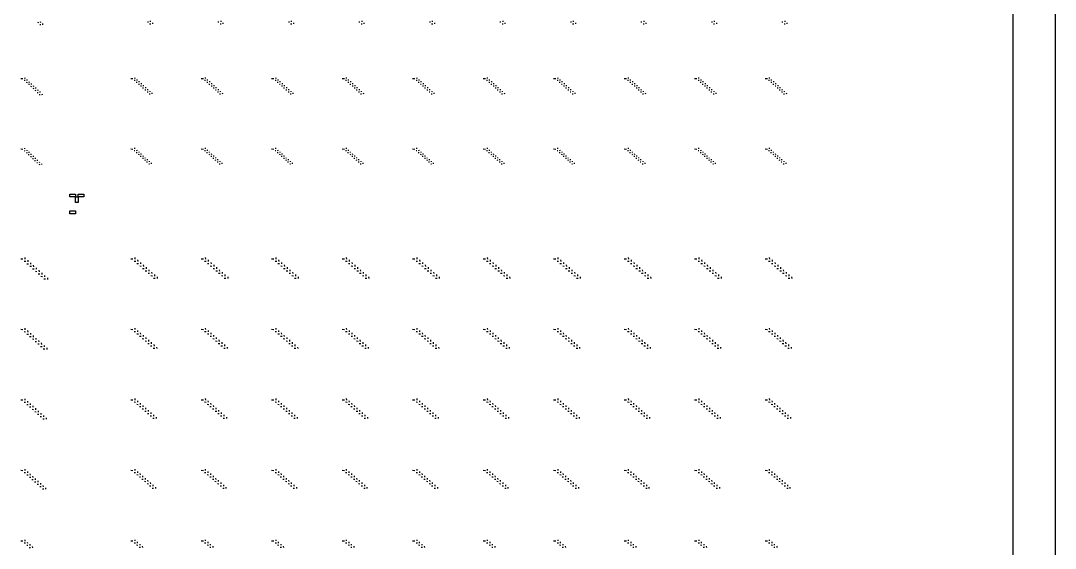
# Model space of a CAD drawing. Extents: x 0 to 300000, y 0 to 300000.
# Drawn here: x 226620 to 300000, y 150572 to 187998 of the extents above; entities that cross this region are included whole.
import ezdxf

# ---------------------------------------------------------------- set-up
doc = ezdxf.new("R2010")
doc.units = 0

msp = doc.modelspace()

# ---------------------------------------------------------------- linework, layer by layer
at = {"color": 7}
for p, q in [((227810, 187885), (227885, 187880)), ((228010, 187935), (228015, 187860)), ((235605, 187925), (235680, 187920)), ((235805, 187985), (235810, 187910)), ((240605, 187925), (240680, 187920)), ((240805, 187985), (240810, 187910)), ((245605, 187925), (245680, 187920)), ((245805, 187985), (245810, 187910)), ((250605, 187925), (250680, 187920)), ((250805, 187985), (250810, 187910)), ((255605, 187925), (255680, 187920)), ((255805, 187985), (255810, 187910)), ((260605, 187925), (260680, 187920)), ((260805, 187985), (260810, 187910)), ((265605, 187925), (265680, 187920)), ((265805, 187985), (265810, 187910)), ((270605, 187925), (270680, 187920)), ((270805, 187985), (270810, 187910)), ((275605, 187925), (275680, 187920)), ((275805, 187985), (275810, 187910)), ((280605, 187925), (280680, 187920)), ((280805, 187985), (280810, 187910)), ((227970, 187735), (228045, 187730)), ((228170, 187790), (228175, 187715)), ((235765, 187785), (235840, 187780)), ((235960, 187840), (235965, 187765)), ((240765, 187785), (240840, 187780)), ((240960, 187840), (240965, 187765)), ((245765, 187785), (245840, 187780)), ((245960, 187840), (245965, 187765)), ((250765, 187785), (250840, 187780)), ((250960, 187840), (250965, 187765)), ((255765, 187785), (255840, 187780)), ((255960, 187840), (255965, 187765)), ((260765, 187785), (260840, 187780)), ((260960, 187840), (260965, 187765)), ((265765, 187785), (265840, 187780)), ((265960, 187840), (265965, 187765)), ((270765, 187785), (270840, 187780)), ((270960, 187840), (270965, 187765)), ((275765, 187785), (275840, 187780)), ((275960, 187840), (275965, 187765)), ((280765, 187785), (280840, 187780)), ((280960, 187840), (280965, 187765)), ((226620, 183905), (226780, 183895)), ((226860, 183775), (226930, 183770)), ((226900, 183965), (226905, 183895)), ((227015, 183630), (227085, 183625)), ((227055, 183825), (227060, 183755)), ((227170, 183490), (227240, 183485)), ((227205, 183680), (227210, 183610)), ((227360, 183535), (227365, 183470)), ((234420, 183905), (234580, 183895)), ((234660, 183780), (234730, 183775)), ((234700, 183975), (234705, 183905)), ((234815, 183645), (234885, 183640)), ((234850, 183835), (234855, 183765)), ((234965, 183505), (235035, 183500)), ((235005, 183700), (235010, 183630)), ((235155, 183560), (235160, 183490)), ((239420, 183905), (239580, 183895)), ((239660, 183780), (239730, 183775)), ((239700, 183975), (239705, 183905)), ((239815, 183645), (239885, 183640)), ((239850, 183835), (239855, 183765)), ((239965, 183505), (240035, 183500)), ((240005, 183700), (240010, 183630)), ((240155, 183560), (240160, 183490)), ((244420, 183905), (244580, 183895)), ((244660, 183780), (244730, 183775)), ((244700, 183975), (244705, 183905)), ((244815, 183645), (244885, 183640)), ((244850, 183835), (244855, 183765)), ((244965, 183505), (245035, 183500)), ((245005, 183700), (245010, 183630)), ((245155, 183560), (245160, 183490)), ((249420, 183905), (249580, 183895)), ((249660, 183780), (249730, 183775)), ((249700, 183975), (249705, 183905)), ((249815, 183645), (249885, 183640)), ((249850, 183835), (249855, 183765)), ((249965, 183505), (250035, 183500)), ((250005, 183700), (250010, 183630)), ((250155, 183560), (250160, 183490)), ((254420, 183905), (254580, 183895)), ((254660, 183780), (254730, 183775)), ((254700, 183975), (254705, 183905)), ((254815, 183645), (254885, 183640)), ((254850, 183835), (254855, 183765)), ((254965, 183505), (255035, 183500)), ((255005, 183700), (255010, 183630)), ((255155, 183560), (255160, 183490)), ((259420, 183905), (259580, 183895)), ((259660, 183780), (259730, 183775)), ((259700, 183975), (259705, 183905)), ((259815, 183645), (259885, 183640)), ((259850, 183835), (259855, 183765)), ((259965, 183505), (260035, 183500)), ((260005, 183700), (260010, 183630)), ((260155, 183560), (260160, 183490)), ((264420, 183905), (264580, 183895)), ((264660, 183780), (264730, 183775)), ((264700, 183975), (264705, 183905)), ((264815, 183645), (264885, 183640)), ((264850, 183835), (264855, 183765)), ((264965, 183505), (265035, 183500)), ((265005, 183700), (265010, 183630)), ((265155, 183560), (265160, 183490)), ((269420, 183905), (269580, 183895)), ((269660, 183780), (269730, 183775)), ((269700, 183975), (269705, 183905)), ((269815, 183645), (269885, 183640)), ((269850, 183835), (269855, 183765)), ((269965, 183505), (270035, 183500)), ((270005, 183700), (270010, 183630)), ((270155, 183560), (270160, 183490)), ((274420, 183905), (274580, 183895)), ((274660, 183780), (274730, 183775)), ((274700, 183975), (274705, 183905)), ((274815, 183645), (274885, 183640)), ((274850, 183835), (274855, 183765)), ((274965, 183505), (275035, 183500)), ((275005, 183700), (275010, 183630)), ((275155, 183560), (275160, 183490)), ((279420, 183905), (279580, 183895)), ((279660, 183780), (279730, 183775)), ((279700, 183975), (279705, 183905)), ((279815, 183645), (279885, 183640)), ((279850, 183835), (279855, 183765)), ((279965, 183505), (280035, 183500)), ((280005, 183700), (280010, 183630)), ((280155, 183560), (280160, 183490)), ((227325, 183345), (227390, 183340)), ((227475, 183200), (227545, 183195)), ((227515, 183395), (227520, 183325)), ((227630, 183060), (227700, 183055)), ((227670, 183250), (227675, 183180)), ((227785, 182915), (227855, 182910)), ((227820, 183110), (227825, 183040)), ((227935, 182770), (228005, 182765)), ((227975, 182965), (227980, 182895)), ((228130, 182820), (228135, 182750)), ((235120, 183370), (235190, 183365)), ((235270, 183230), (235340, 183225)), ((235310, 183425), (235315, 183355)), ((235425, 183095), (235495, 183090)), ((235465, 183285), (235470, 183215)), ((235580, 182955), (235650, 182950)), ((235615, 183150), (235620, 183080)), ((235730, 182820), (235800, 182815)), ((235770, 183010), (235775, 182940)), ((235920, 182875), (235925, 182805)), ((240120, 183370), (240190, 183365)), ((240270, 183230), (240340, 183225)), ((240310, 183425), (240315, 183355)), ((240425, 183095), (240495, 183090)), ((240465, 183285), (240470, 183215)), ((240580, 182955), (240650, 182950)), ((240615, 183150), (240620, 183080)), ((240730, 182820), (240800, 182815)), ((240770, 183010), (240775, 182940)), ((240920, 182875), (240925, 182805)), ((245120, 183370), (245190, 183365)), ((245270, 183230), (245340, 183225)), ((245310, 183425), (245315, 183355)), ((245425, 183095), (245495, 183090)), ((245465, 183285), (245470, 183215)), ((245580, 182955), (245650, 182950)), ((245615, 183150), (245620, 183080)), ((245730, 182820), (245800, 182815)), ((245770, 183010), (245775, 182940)), ((245920, 182875), (245925, 182805)), ((250120, 183370), (250190, 183365)), ((250270, 183230), (250340, 183225)), ((250310, 183425), (250315, 183355)), ((250425, 183095), (250495, 183090)), ((250465, 183285), (250470, 183215)), ((250580, 182955), (250650, 182950)), ((250615, 183150), (250620, 183080)), ((250730, 182820), (250800, 182815)), ((250770, 183010), (250775, 182940)), ((250920, 182875), (250925, 182805)), ((255120, 183370), (255190, 183365)), ((255270, 183230), (255340, 183225)), ((255310, 183425), (255315, 183355)), ((255425, 183095), (255495, 183090)), ((255465, 183285), (255470, 183215)), ((255580, 182955), (255650, 182950)), ((255615, 183150), (255620, 183080)), ((255730, 182820), (255800, 182815)), ((255770, 183010), (255775, 182940)), ((255920, 182875), (255925, 182805)), ((260120, 183370), (260190, 183365)), ((260270, 183230), (260340, 183225)), ((260310, 183425), (260315, 183355)), ((260425, 183095), (260495, 183090)), ((260465, 183285), (260470, 183215)), ((260580, 182955), (260650, 182950)), ((260615, 183150), (260620, 183080)), ((260730, 182820), (260800, 182815)), ((260770, 183010), (260775, 182940)), ((260920, 182875), (260925, 182805)), ((265120, 183370), (265190, 183365)), ((265270, 183230), (265340, 183225)), ((265310, 183425), (265315, 183355)), ((265425, 183095), (265495, 183090)), ((265465, 183285), (265470, 183215)), ((265580, 182955), (265650, 182950)), ((265615, 183150), (265620, 183080)), ((265730, 182820), (265800, 182815)), ((265770, 183010), (265775, 182940)), ((265920, 182875), (265925, 182805)), ((270120, 183370), (270190, 183365)), ((270270, 183230), (270340, 183225)), ((270310, 183425), (270315, 183355)), ((270425, 183095), (270495, 183090)), ((270465, 183285), (270470, 183215)), ((270580, 182955), (270650, 182950)), ((270615, 183150), (270620, 183080)), ((270730, 182820), (270800, 182815)), ((270770, 183010), (270775, 182940)), ((270920, 182875), (270925, 182805)), ((275120, 183370), (275190, 183365)), ((275270, 183230), (275340, 183225)), ((275310, 183425), (275315, 183355)), ((275425, 183095), (275495, 183090)), ((275465, 183285), (275470, 183215)), ((275580, 182955), (275650, 182950)), ((275615, 183150), (275620, 183080)), ((275730, 182820), (275800, 182815)), ((275770, 183010), (275775, 182940)), ((275920, 182875), (275925, 182805)), ((280120, 183370), (280190, 183365)), ((280270, 183230), (280340, 183225)), ((280310, 183425), (280315, 183355)), ((280425, 183095), (280495, 183090)), ((280465, 183285), (280470, 183215)), ((280580, 182955), (280650, 182950)), ((280615, 183150), (280620, 183080)), ((280730, 182820), (280800, 182815)), ((280770, 183010), (280775, 182940)), ((280920, 182875), (280925, 182805)), ((226620, 178905), (226780, 178895)), ((226860, 178780), (226925, 178775)), ((226900, 178965), (226900, 178900)), ((227010, 178640), (227075, 178635)), ((227045, 178825), (227050, 178760)), ((227160, 178500), (227225, 178495)), ((227195, 178685), (227200, 178620)), ((227310, 178365), (227375, 178360)), ((227345, 178550), (227350, 178485)), ((227495, 178410), (227495, 178345)), ((234420, 178905), (234580, 178895)), ((234660, 178785), (234725, 178780)), ((234695, 178970), (234700, 178905)), ((234810, 178655), (234875, 178650)), ((234845, 178840), (234850, 178775)), ((234955, 178520), (235020, 178515)), ((234995, 178705), (234995, 178640)), ((235105, 178385), (235170, 178380)), ((235140, 178570), (235145, 178505)), ((235290, 178440), (235295, 178375)), ((239420, 178905), (239580, 178895)), ((239660, 178785), (239725, 178780)), ((239695, 178970), (239700, 178905)), ((239810, 178655), (239875, 178650)), ((239845, 178840), (239850, 178775)), ((239955, 178520), (240020, 178515)), ((239995, 178705), (239995, 178640)), ((240105, 178385), (240170, 178380)), ((240140, 178570), (240145, 178505)), ((240290, 178440), (240295, 178375)), ((244420, 178905), (244580, 178895)), ((244660, 178785), (244725, 178780)), ((244695, 178970), (244700, 178905)), ((244810, 178655), (244875, 178650)), ((244845, 178840), (244850, 178775)), ((244955, 178520), (245020, 178515)), ((244995, 178705), (244995, 178640)), ((245105, 178385), (245170, 178380)), ((245140, 178570), (245145, 178505)), ((245290, 178440), (245295, 178375)), ((249420, 178905), (249580, 178895)), ((249660, 178785), (249725, 178780)), ((249695, 178970), (249700, 178905)), ((249810, 178655), (249875, 178650)), ((249845, 178840), (249850, 178775)), ((249955, 178520), (250020, 178515)), ((249995, 178705), (249995, 178640)), ((250105, 178385), (250170, 178380)), ((250140, 178570), (250145, 178505)), ((250290, 178440), (250295, 178375)), ((254420, 178905), (254580, 178895)), ((254660, 178785), (254725, 178780)), ((254695, 178970), (254700, 178905)), ((254810, 178655), (254875, 178650)), ((254845, 178840), (254850, 178775)), ((254955, 178520), (255020, 178515)), ((254995, 178705), (254995, 178640)), ((255105, 178385), (255170, 178380)), ((255140, 178570), (255145, 178505)), ((255290, 178440), (255295, 178375)), ((259420, 178905), (259580, 178895)), ((259660, 178785), (259725, 178780)), ((259695, 178970), (259700, 178905)), ((259810, 178655), (259875, 178650)), ((259845, 178840), (259850, 178775)), ((259955, 178520), (260020, 178515)), ((259995, 178705), (259995, 178640)), ((260105, 178385), (260170, 178380)), ((260140, 178570), (260145, 178505)), ((260290, 178440), (260295, 178375)), ((264420, 178905), (264580, 178895)), ((264660, 178785), (264725, 178780)), ((264695, 178970), (264700, 178905)), ((264810, 178655), (264875, 178650)), ((264845, 178840), (264850, 178775)), ((264955, 178520), (265020, 178515)), ((264995, 178705), (264995, 178640)), ((265105, 178385), (265170, 178380)), ((265140, 178570), (265145, 178505)), ((265290, 178440), (265295, 178375)), ((269420, 178905), (269580, 178895)), ((269660, 178785), (269725, 178780)), ((269695, 178970), (269700, 178905)), ((269810, 178655), (269875, 178650)), ((269845, 178840), (269850, 178775)), ((269955, 178520), (270020, 178515)), ((269995, 178705), (269995, 178640)), ((270105, 178385), (270170, 178380)), ((270140, 178570), (270145, 178505)), ((270290, 178440), (270295, 178375)), ((274420, 178905), (274580, 178895)), ((274660, 178785), (274725, 178780)), ((274695, 178970), (274700, 178905)), ((274810, 178655), (274875, 178650)), ((274845, 178840), (274850, 178775)), ((274955, 178520), (275020, 178515)), ((274995, 178705), (274995, 178640)), ((275105, 178385), (275170, 178380)), ((275140, 178570), (275145, 178505)), ((275290, 178440), (275295, 178375)), ((279420, 178905), (279580, 178895)), ((279660, 178785), (279725, 178780)), ((279695, 178970), (279700, 178905)), ((279810, 178655), (279875, 178650)), ((279845, 178840), (279850, 178775)), ((279955, 178520), (280020, 178515)), ((279995, 178705), (279995, 178640)), ((280105, 178385), (280170, 178380)), ((280140, 178570), (280145, 178505)), ((280290, 178440), (280295, 178375)), ((227455, 178225), (227520, 178220)), ((227605, 178085), (227670, 178080)), ((227640, 178270), (227645, 178205)), ((227755, 177945), (227820, 177940)), ((227790, 178130), (227795, 178065)), ((227905, 177810), (227970, 177805)), ((227940, 177995), (227945, 177930)), ((228090, 177855), (228090, 177790)), ((235255, 178255), (235320, 178250)), ((235400, 178120), (235465, 178115)), ((235435, 178305), (235440, 178240)), ((235550, 177985), (235615, 177980)), ((235585, 178170), (235590, 178105)), ((235700, 177855), (235760, 177850)), ((235735, 178040), (235740, 177975)), ((235880, 177905), (235885, 177840)), ((240255, 178255), (240320, 178250)), ((240400, 178120), (240465, 178115)), ((240435, 178305), (240440, 178240)), ((240550, 177985), (240615, 177980)), ((240585, 178170), (240590, 178105)), ((240700, 177855), (240760, 177850)), ((240735, 178040), (240740, 177975)), ((240880, 177905), (240885, 177840)), ((245255, 178255), (245320, 178250)), ((245400, 178120), (245465, 178115)), ((245435, 178305), (245440, 178240)), ((245550, 177985), (245615, 177980)), ((245585, 178170), (245590, 178105)), ((245700, 177855), (245760, 177850)), ((245735, 178040), (245740, 177975)), ((245880, 177905), (245885, 177840)), ((250255, 178255), (250320, 178250)), ((250400, 178120), (250465, 178115)), ((250435, 178305), (250440, 178240)), ((250550, 177985), (250615, 177980)), ((250585, 178170), (250590, 178105)), ((250700, 177855), (250760, 177850)), ((250735, 178040), (250740, 177975)), ((250880, 177905), (250885, 177840)), ((255255, 178255), (255320, 178250)), ((255400, 178120), (255465, 178115)), ((255435, 178305), (255440, 178240)), ((255550, 177985), (255615, 177980)), ((255585, 178170), (255590, 178105)), ((255700, 177855), (255760, 177850)), ((255735, 178040), (255740, 177975)), ((255880, 177905), (255885, 177840)), ((260255, 178255), (260320, 178250)), ((260400, 178120), (260465, 178115)), ((260435, 178305), (260440, 178240)), ((260550, 177985), (260615, 177980)), ((260585, 178170), (260590, 178105)), ((260700, 177855), (260760, 177850)), ((260735, 178040), (260740, 177975)), ((260880, 177905), (260885, 177840)), ((265255, 178255), (265320, 178250)), ((265400, 178120), (265465, 178115)), ((265435, 178305), (265440, 178240)), ((265550, 177985), (265615, 177980)), ((265585, 178170), (265590, 178105)), ((265700, 177855), (265760, 177850)), ((265735, 178040), (265740, 177975)), ((265880, 177905), (265885, 177840)), ((270255, 178255), (270320, 178250)), ((270400, 178120), (270465, 178115)), ((270435, 178305), (270440, 178240)), ((270550, 177985), (270615, 177980)), ((270585, 178170), (270590, 178105)), ((270700, 177855), (270760, 177850)), ((270735, 178040), (270740, 177975)), ((270880, 177905), (270885, 177840)), ((275255, 178255), (275320, 178250)), ((275400, 178120), (275465, 178115)), ((275435, 178305), (275440, 178240)), ((275550, 177985), (275615, 177980)), ((275585, 178170), (275590, 178105)), ((275700, 177855), (275760, 177850)), ((275735, 178040), (275740, 177975)), ((275880, 177905), (275885, 177840)), ((280255, 178255), (280320, 178250)), ((280400, 178120), (280465, 178115)), ((280435, 178305), (280440, 178240)), ((280550, 177985), (280615, 177980)), ((280585, 178170), (280590, 178105)), ((280700, 177855), (280760, 177850)), ((280735, 178040), (280740, 177975)), ((280880, 177905), (280885, 177840)), ((226620, 171105), (226780, 171095)), ((226920, 171190), (226925, 171080)), ((227115, 171010), (227125, 170900)), ((234420, 171105), (234580, 171095)), ((234715, 171200), (234725, 171090)), ((234915, 171025), (234925, 170915)), ((239420, 171105), (239580, 171095)), ((239715, 171200), (239725, 171090)), ((239915, 171025), (239925, 170915)), ((244420, 171105), (244580, 171095)), ((244715, 171200), (244725, 171090)), ((244915, 171025), (244925, 170915)), ((249420, 171105), (249580, 171095)), ((249715, 171200), (249725, 171090)), ((249915, 171025), (249925, 170915)), ((254420, 171105), (254580, 171095)), ((254715, 171200), (254725, 171090)), ((254915, 171025), (254925, 170915)), ((259420, 171105), (259580, 171095)), ((259715, 171200), (259725, 171090)), ((259915, 171025), (259925, 170915)), ((264420, 171105), (264580, 171095)), ((264715, 171200), (264725, 171090)), ((264915, 171025), (264925, 170915)), ((269420, 171105), (269580, 171095)), ((269715, 171200), (269725, 171090)), ((269915, 171025), (269925, 170915)), ((274420, 171105), (274580, 171095)), ((274715, 171200), (274725, 171090)), ((274915, 171025), (274925, 170915)), ((279420, 171105), (279580, 171095)), ((279715, 171200), (279725, 171090)), ((279915, 171025), (279925, 170915)), ((226865, 170940), (226975, 170930)), ((227065, 170760), (227175, 170750)), ((227265, 170580), (227375, 170575)), ((227315, 170830), (227325, 170720)), ((227465, 170400), (227575, 170395)), ((227515, 170655), (227525, 170545)), ((227715, 170475), (227720, 170365)), ((227915, 170295), (227920, 170185)), ((234665, 170945), (234775, 170940)), ((234865, 170775), (234975, 170765)), ((235060, 170600), (235170, 170595)), ((235115, 170855), (235120, 170745)), ((235260, 170430), (235370, 170425)), ((235310, 170680), (235320, 170570)), ((235460, 170260), (235570, 170250)), ((235510, 170510), (235515, 170400)), ((235705, 170335), (235715, 170225)), ((239665, 170945), (239775, 170940)), ((239865, 170775), (239975, 170765)), ((240060, 170600), (240170, 170595)), ((240115, 170855), (240120, 170745)), ((240260, 170430), (240370, 170425)), ((240310, 170680), (240320, 170570)), ((240460, 170260), (240570, 170250)), ((240510, 170510), (240515, 170400)), ((240705, 170335), (240715, 170225)), ((244665, 170945), (244775, 170940)), ((244865, 170775), (244975, 170765)), ((245060, 170600), (245170, 170595)), ((245115, 170855), (245120, 170745)), ((245260, 170430), (245370, 170425)), ((245310, 170680), (245320, 170570)), ((245460, 170260), (245570, 170250)), ((245510, 170510), (245515, 170400)), ((245705, 170335), (245715, 170225)), ((249665, 170945), (249775, 170940)), ((249865, 170775), (249975, 170765)), ((250060, 170600), (250170, 170595)), ((250115, 170855), (250120, 170745)), ((250260, 170430), (250370, 170425)), ((250310, 170680), (250320, 170570)), ((250460, 170260), (250570, 170250)), ((250510, 170510), (250515, 170400)), ((250705, 170335), (250715, 170225)), ((254665, 170945), (254775, 170940)), ((254865, 170775), (254975, 170765)), ((255060, 170600), (255170, 170595)), ((255115, 170855), (255120, 170745)), ((255260, 170430), (255370, 170425)), ((255310, 170680), (255320, 170570)), ((255460, 170260), (255570, 170250)), ((255510, 170510), (255515, 170400)), ((255705, 170335), (255715, 170225)), ((259665, 170945), (259775, 170940)), ((259865, 170775), (259975, 170765)), ((260060, 170600), (260170, 170595)), ((260115, 170855), (260120, 170745)), ((260260, 170430), (260370, 170425)), ((260310, 170680), (260320, 170570)), ((260460, 170260), (260570, 170250)), ((260510, 170510), (260515, 170400)), ((260705, 170335), (260715, 170225)), ((264665, 170945), (264775, 170940)), ((264865, 170775), (264975, 170765)), ((265060, 170600), (265170, 170595)), ((265115, 170855), (265120, 170745)), ((265260, 170430), (265370, 170425)), ((265310, 170680), (265320, 170570)), ((265460, 170260), (265570, 170250)), ((265510, 170510), (265515, 170400)), ((265705, 170335), (265715, 170225)), ((269665, 170945), (269775, 170940)), ((269865, 170775), (269975, 170765)), ((270060, 170600), (270170, 170595)), ((270115, 170855), (270120, 170745)), ((270260, 170430), (270370, 170425)), ((270310, 170680), (270320, 170570)), ((270460, 170260), (270570, 170250)), ((270510, 170510), (270515, 170400)), ((270705, 170335), (270715, 170225)), ((274665, 170945), (274775, 170940)), ((274865, 170775), (274975, 170765)), ((275060, 170600), (275170, 170595)), ((275115, 170855), (275120, 170745)), ((275260, 170430), (275370, 170425)), ((275310, 170680), (275320, 170570)), ((275460, 170260), (275570, 170250)), ((275510, 170510), (275515, 170400)), ((275705, 170335), (275715, 170225)), ((279665, 170945), (279775, 170940)), ((279865, 170775), (279975, 170765)), ((280060, 170600), (280170, 170595)), ((280115, 170855), (280120, 170745)), ((280260, 170430), (280370, 170425)), ((280310, 170680), (280320, 170570)), ((280460, 170260), (280570, 170250)), ((280510, 170510), (280515, 170400)), ((280705, 170335), (280715, 170225)), ((227665, 170225), (227775, 170215)), ((227860, 170045), (227970, 170035)), ((228060, 169865), (228170, 169855)), ((228110, 170115), (228120, 170005)), ((228260, 169685), (228370, 169680)), ((228310, 169935), (228320, 169825)), ((228510, 169755), (228515, 169650)), ((235655, 170085), (235765, 170080)), ((235855, 169915), (235965, 169905)), ((235905, 170165), (235915, 170055)), ((236050, 169740), (236160, 169735)), ((236105, 169995), (236110, 169885)), ((236300, 169820), (236310, 169710)), ((240655, 170085), (240765, 170080)), ((240855, 169915), (240965, 169905)), ((240905, 170165), (240915, 170055)), ((241050, 169740), (241160, 169735)), ((241105, 169995), (241110, 169885)), ((241300, 169820), (241310, 169710)), ((245655, 170085), (245765, 170080)), ((245855, 169915), (245965, 169905)), ((245905, 170165), (245915, 170055)), ((246050, 169740), (246160, 169735)), ((246105, 169995), (246110, 169885)), ((246300, 169820), (246310, 169710)), ((250655, 170085), (250765, 170080)), ((250855, 169915), (250965, 169905)), ((250905, 170165), (250915, 170055)), ((251050, 169740), (251160, 169735)), ((251105, 169995), (251110, 169885)), ((251300, 169820), (251310, 169710)), ((255655, 170085), (255765, 170080)), ((255855, 169915), (255965, 169905)), ((255905, 170165), (255915, 170055)), ((256050, 169740), (256160, 169735)), ((256105, 169995), (256110, 169885)), ((256300, 169820), (256310, 169710)), ((260655, 170085), (260765, 170080)), ((260855, 169915), (260965, 169905)), ((260905, 170165), (260915, 170055)), ((261050, 169740), (261160, 169735)), ((261105, 169995), (261110, 169885)), ((261300, 169820), (261310, 169710)), ((265655, 170085), (265765, 170080)), ((265855, 169915), (265965, 169905)), ((265905, 170165), (265915, 170055)), ((266050, 169740), (266160, 169735)), ((266105, 169995), (266110, 169885)), ((266300, 169820), (266310, 169710)), ((270655, 170085), (270765, 170080)), ((270855, 169915), (270965, 169905)), ((270905, 170165), (270915, 170055)), ((271050, 169740), (271160, 169735)), ((271105, 169995), (271110, 169885)), ((271300, 169820), (271310, 169710)), ((275655, 170085), (275765, 170080)), ((275855, 169915), (275965, 169905)), ((275905, 170165), (275915, 170055)), ((276050, 169740), (276160, 169735)), ((276105, 169995), (276110, 169885)), ((276300, 169820), (276310, 169710)), ((280655, 170085), (280765, 170080)), ((280855, 169915), (280965, 169905)), ((280905, 170165), (280915, 170055)), ((281050, 169740), (281160, 169735)), ((281105, 169995), (281110, 169885)), ((281300, 169820), (281310, 169710)), ((226620, 166105), (226780, 166095)), ((226865, 165945), (226970, 165935)), ((226915, 166185), (226925, 166080)), ((227110, 166015), (227115, 165910)), ((227305, 165840), (227310, 165735)), ((234420, 166105), (234580, 166095)), ((234665, 165950), (234770, 165945)), ((234715, 166195), (234720, 166090)), ((234910, 166025), (234915, 165920)), ((235100, 165860), (235110, 165755)), ((239420, 166105), (239580, 166095)), ((239665, 165950), (239770, 165945)), ((239715, 166195), (239720, 166090)), ((239910, 166025), (239915, 165920)), ((240100, 165860), (240110, 165755)), ((244420, 166105), (244580, 166095)), ((244665, 165950), (244770, 165945)), ((244715, 166195), (244720, 166090)), ((244910, 166025), (244915, 165920)), ((245100, 165860), (245110, 165755)), ((249420, 166105), (249580, 166095)), ((249665, 165950), (249770, 165945)), ((249715, 166195), (249720, 166090)), ((249910, 166025), (249915, 165920)), ((250100, 165860), (250110, 165755)), ((254420, 166105), (254580, 166095)), ((254665, 165950), (254770, 165945)), ((254715, 166195), (254720, 166090)), ((254910, 166025), (254915, 165920)), ((255100, 165860), (255110, 165755)), ((259420, 166105), (259580, 166095)), ((259665, 165950), (259770, 165945)), ((259715, 166195), (259720, 166090)), ((259910, 166025), (259915, 165920)), ((260100, 165860), (260110, 165755)), ((264420, 166105), (264580, 166095)), ((264665, 165950), (264770, 165945)), ((264715, 166195), (264720, 166090)), ((264910, 166025), (264915, 165920)), ((265100, 165860), (265110, 165755)), ((269420, 166105), (269580, 166095)), ((269665, 165950), (269770, 165945)), ((269715, 166195), (269720, 166090)), ((269910, 166025), (269915, 165920)), ((270100, 165860), (270110, 165755)), ((274420, 166105), (274580, 166095)), ((274665, 165950), (274770, 165945)), ((274715, 166195), (274720, 166090)), ((274910, 166025), (274915, 165920)), ((275100, 165860), (275110, 165755)), ((279420, 166105), (279580, 166095)), ((279665, 165950), (279770, 165945)), ((279715, 166195), (279720, 166090)), ((279910, 166025), (279915, 165920)), ((280100, 165860), (280110, 165755)), ((227060, 165770), (227165, 165760)), ((227255, 165595), (227360, 165585)), ((227450, 165420), (227555, 165410)), ((227500, 165665), (227505, 165560)), ((227645, 165245), (227750, 165240)), ((227690, 165490), (227700, 165385)), ((227885, 165315), (227895, 165210)), ((228080, 165140), (228085, 165035)), ((234860, 165785), (234965, 165775)), ((235050, 165615), (235155, 165610)), ((235245, 165450), (235350, 165440)), ((235295, 165690), (235300, 165585)), ((235440, 165280), (235545, 165270)), ((235485, 165525), (235495, 165420)), ((235630, 165110), (235735, 165105)), ((235680, 165355), (235690, 165250)), ((235875, 165190), (235880, 165085)), ((239860, 165785), (239965, 165775)), ((240050, 165615), (240155, 165610)), ((240245, 165450), (240350, 165440)), ((240295, 165690), (240300, 165585)), ((240440, 165280), (240545, 165270)), ((240485, 165525), (240495, 165420)), ((240630, 165110), (240735, 165105)), ((240680, 165355), (240690, 165250)), ((240875, 165190), (240880, 165085)), ((244860, 165785), (244965, 165775)), ((245050, 165615), (245155, 165610)), ((245245, 165450), (245350, 165440)), ((245295, 165690), (245300, 165585)), ((245440, 165280), (245545, 165270)), ((245485, 165525), (245495, 165420)), ((245630, 165110), (245735, 165105)), ((245680, 165355), (245690, 165250)), ((245875, 165190), (245880, 165085)), ((249860, 165785), (249965, 165775)), ((250050, 165615), (250155, 165610)), ((250245, 165450), (250350, 165440)), ((250295, 165690), (250300, 165585)), ((250440, 165280), (250545, 165270)), ((250485, 165525), (250495, 165420)), ((250630, 165110), (250735, 165105)), ((250680, 165355), (250690, 165250)), ((250875, 165190), (250880, 165085)), ((254860, 165785), (254965, 165775)), ((255050, 165615), (255155, 165610)), ((255245, 165450), (255350, 165440)), ((255295, 165690), (255300, 165585)), ((255440, 165280), (255545, 165270)), ((255485, 165525), (255495, 165420)), ((255630, 165110), (255735, 165105)), ((255680, 165355), (255690, 165250)), ((255875, 165190), (255880, 165085)), ((259860, 165785), (259965, 165775)), ((260050, 165615), (260155, 165610)), ((260245, 165450), (260350, 165440)), ((260295, 165690), (260300, 165585)), ((260440, 165280), (260545, 165270)), ((260485, 165525), (260495, 165420)), ((260630, 165110), (260735, 165105)), ((260680, 165355), (260690, 165250)), ((260875, 165190), (260880, 165085)), ((264860, 165785), (264965, 165775)), ((265050, 165615), (265155, 165610)), ((265245, 165450), (265350, 165440)), ((265295, 165690), (265300, 165585)), ((265440, 165280), (265545, 165270)), ((265485, 165525), (265495, 165420)), ((265630, 165110), (265735, 165105)), ((265680, 165355), (265690, 165250)), ((265875, 165190), (265880, 165085)), ((269860, 165785), (269965, 165775)), ((270050, 165615), (270155, 165610)), ((270245, 165450), (270350, 165440)), ((270295, 165690), (270300, 165585)), ((270440, 165280), (270545, 165270)), ((270485, 165525), (270495, 165420)), ((270630, 165110), (270735, 165105)), ((270680, 165355), (270690, 165250)), ((270875, 165190), (270880, 165085)), ((274860, 165785), (274965, 165775)), ((275050, 165615), (275155, 165610)), ((275245, 165450), (275350, 165440)), ((275295, 165690), (275300, 165585)), ((275440, 165280), (275545, 165270)), ((275485, 165525), (275495, 165420)), ((275630, 165110), (275735, 165105)), ((275680, 165355), (275690, 165250)), ((275875, 165190), (275880, 165085)), ((279860, 165785), (279965, 165775)), ((280050, 165615), (280155, 165610)), ((280245, 165450), (280350, 165440)), ((280295, 165690), (280300, 165585)), ((280440, 165280), (280545, 165270)), ((280485, 165525), (280495, 165420)), ((280630, 165110), (280735, 165105)), ((280680, 165355), (280690, 165250)), ((280875, 165190), (280880, 165085)), ((227835, 165070), (227940, 165065)), ((228030, 164895), (228135, 164890)), ((228225, 164720), (228330, 164715)), ((228275, 164965), (228280, 164860)), ((228470, 164790), (228475, 164685)), ((235825, 164945), (235930, 164935)), ((236020, 164775), (236125, 164770)), ((236065, 165020), (236075, 164915)), ((236260, 164850), (236265, 164745)), ((240825, 164945), (240930, 164935)), ((241020, 164775), (241125, 164770)), ((241065, 165020), (241075, 164915)), ((241260, 164850), (241265, 164745)), ((245825, 164945), (245930, 164935)), ((246020, 164775), (246125, 164770)), ((246065, 165020), (246075, 164915)), ((246260, 164850), (246265, 164745)), ((250825, 164945), (250930, 164935)), ((251020, 164775), (251125, 164770)), ((251065, 165020), (251075, 164915)), ((251260, 164850), (251265, 164745)), ((255825, 164945), (255930, 164935)), ((256020, 164775), (256125, 164770)), ((256065, 165020), (256075, 164915)), ((256260, 164850), (256265, 164745)), ((260825, 164945), (260930, 164935)), ((261020, 164775), (261125, 164770)), ((261065, 165020), (261075, 164915)), ((261260, 164850), (261265, 164745)), ((265825, 164945), (265930, 164935)), ((266020, 164775), (266125, 164770)), ((266065, 165020), (266075, 164915)), ((266260, 164850), (266265, 164745)), ((270825, 164945), (270930, 164935)), ((271020, 164775), (271125, 164770)), ((271065, 165020), (271075, 164915)), ((271260, 164850), (271265, 164745)), ((275825, 164945), (275930, 164935)), ((276020, 164775), (276125, 164770)), ((276065, 165020), (276075, 164915)), ((276260, 164850), (276265, 164745)), ((280825, 164945), (280930, 164935)), ((281020, 164775), (281125, 164770)), ((281065, 165020), (281075, 164915)), ((281260, 164850), (281265, 164745)), ((226620, 161105), (226780, 161095)), ((226865, 160950), (226965, 160940)), ((226915, 161185), (226920, 161085)), ((227055, 160780), (227155, 160770)), ((227105, 161015), (227110, 160915)), ((227290, 160845), (227300, 160745)), ((234420, 161105), (234580, 161095)), ((234665, 160955), (234765, 160950)), ((234710, 161190), (234720, 161090)), ((234855, 160790), (234955, 160785)), ((234900, 161030), (234910, 160930)), ((235090, 160865), (235095, 160765)), ((239420, 161105), (239580, 161095)), ((239665, 160955), (239765, 160950)), ((239710, 161190), (239720, 161090)), ((239855, 160790), (239955, 160785)), ((239900, 161030), (239910, 160930)), ((240090, 160865), (240095, 160765)), ((244420, 161105), (244580, 161095)), ((244665, 160955), (244765, 160950)), ((244710, 161190), (244720, 161090)), ((244855, 160790), (244955, 160785)), ((244900, 161030), (244910, 160930)), ((245090, 160865), (245095, 160765)), ((249420, 161105), (249580, 161095)), ((249665, 160955), (249765, 160950)), ((249710, 161190), (249720, 161090)), ((249855, 160790), (249955, 160785)), ((249900, 161030), (249910, 160930)), ((250090, 160865), (250095, 160765)), ((254420, 161105), (254580, 161095)), ((254665, 160955), (254765, 160950)), ((254710, 161190), (254720, 161090)), ((254855, 160790), (254955, 160785)), ((254900, 161030), (254910, 160930)), ((255090, 160865), (255095, 160765)), ((259420, 161105), (259580, 161095)), ((259665, 160955), (259765, 160950)), ((259710, 161190), (259720, 161090)), ((259855, 160790), (259955, 160785)), ((259900, 161030), (259910, 160930)), ((260090, 160865), (260095, 160765)), ((264420, 161105), (264580, 161095)), ((264665, 160955), (264765, 160950)), ((264710, 161190), (264720, 161090)), ((264855, 160790), (264955, 160785)), ((264900, 161030), (264910, 160930)), ((265090, 160865), (265095, 160765)), ((269420, 161105), (269580, 161095)), ((269665, 160955), (269765, 160950)), ((269710, 161190), (269720, 161090)), ((269855, 160790), (269955, 160785)), ((269900, 161030), (269910, 160930)), ((270090, 160865), (270095, 160765)), ((274420, 161105), (274580, 161095)), ((274665, 160955), (274765, 160950)), ((274710, 161190), (274720, 161090)), ((274855, 160790), (274955, 160785)), ((274900, 161030), (274910, 160930)), ((275090, 160865), (275095, 160765)), ((279420, 161105), (279580, 161095)), ((279665, 160955), (279765, 160950)), ((279710, 161190), (279720, 161090)), ((279855, 160790), (279955, 160785)), ((279900, 161030), (279910, 160930)), ((280090, 160865), (280095, 160765)), ((227245, 160610), (227345, 160600)), ((227435, 160435), (227535, 160430)), ((227480, 160675), (227490, 160575)), ((227625, 160265), (227725, 160260)), ((227670, 160505), (227675, 160405)), ((227810, 160095), (227910, 160090)), ((227860, 160335), (227865, 160235)), ((228050, 160165), (228055, 160065)), ((228235, 159995), (228245, 159895)), ((235040, 160630), (235140, 160620)), ((235230, 160465), (235330, 160460)), ((235275, 160700), (235285, 160600)), ((235420, 160300), (235520, 160295)), ((235465, 160540), (235470, 160440)), ((235605, 160140), (235705, 160130)), ((235655, 160375), (235660, 160275)), ((235795, 159975), (235895, 159965)), ((235840, 160210), (235850, 160110)), ((236030, 160045), (236035, 159945)), ((240040, 160630), (240140, 160620)), ((240230, 160465), (240330, 160460)), ((240275, 160700), (240285, 160600)), ((240420, 160300), (240520, 160295)), ((240465, 160540), (240470, 160440)), ((240605, 160140), (240705, 160130)), ((240655, 160375), (240660, 160275)), ((240795, 159975), (240895, 159965)), ((240840, 160210), (240850, 160110)), ((241030, 160045), (241035, 159945)), ((245040, 160630), (245140, 160620)), ((245230, 160465), (245330, 160460)), ((245275, 160700), (245285, 160600)), ((245420, 160300), (245520, 160295)), ((245465, 160540), (245470, 160440)), ((245605, 160140), (245705, 160130)), ((245655, 160375), (245660, 160275)), ((245795, 159975), (245895, 159965)), ((245840, 160210), (245850, 160110)), ((246030, 160045), (246035, 159945)), ((250040, 160630), (250140, 160620)), ((250230, 160465), (250330, 160460)), ((250275, 160700), (250285, 160600)), ((250420, 160300), (250520, 160295)), ((250465, 160540), (250470, 160440)), ((250605, 160140), (250705, 160130)), ((250655, 160375), (250660, 160275)), ((250795, 159975), (250895, 159965)), ((250840, 160210), (250850, 160110)), ((251030, 160045), (251035, 159945)), ((255040, 160630), (255140, 160620)), ((255230, 160465), (255330, 160460)), ((255275, 160700), (255285, 160600)), ((255420, 160300), (255520, 160295)), ((255465, 160540), (255470, 160440)), ((255605, 160140), (255705, 160130)), ((255655, 160375), (255660, 160275)), ((255795, 159975), (255895, 159965)), ((255840, 160210), (255850, 160110)), ((256030, 160045), (256035, 159945)), ((260040, 160630), (260140, 160620)), ((260230, 160465), (260330, 160460)), ((260275, 160700), (260285, 160600)), ((260420, 160300), (260520, 160295)), ((260465, 160540), (260470, 160440)), ((260605, 160140), (260705, 160130)), ((260655, 160375), (260660, 160275)), ((260795, 159975), (260895, 159965)), ((260840, 160210), (260850, 160110)), ((261030, 160045), (261035, 159945)), ((265040, 160630), (265140, 160620)), ((265230, 160465), (265330, 160460)), ((265275, 160700), (265285, 160600)), ((265420, 160300), (265520, 160295)), ((265465, 160540), (265470, 160440)), ((265605, 160140), (265705, 160130)), ((265655, 160375), (265660, 160275)), ((265795, 159975), (265895, 159965)), ((265840, 160210), (265850, 160110)), ((266030, 160045), (266035, 159945)), ((270040, 160630), (270140, 160620)), ((270230, 160465), (270330, 160460)), ((270275, 160700), (270285, 160600)), ((270420, 160300), (270520, 160295)), ((270465, 160540), (270470, 160440)), ((270605, 160140), (270705, 160130)), ((270655, 160375), (270660, 160275)), ((270795, 159975), (270895, 159965)), ((270840, 160210), (270850, 160110)), ((271030, 160045), (271035, 159945)), ((275040, 160630), (275140, 160620)), ((275230, 160465), (275330, 160460)), ((275275, 160700), (275285, 160600)), ((275420, 160300), (275520, 160295)), ((275465, 160540), (275470, 160440)), ((275605, 160140), (275705, 160130)), ((275655, 160375), (275660, 160275)), ((275795, 159975), (275895, 159965)), ((275840, 160210), (275850, 160110)), ((276030, 160045), (276035, 159945)), ((280040, 160630), (280140, 160620)), ((280230, 160465), (280330, 160460)), ((280275, 160700), (280285, 160600)), ((280420, 160300), (280520, 160295)), ((280465, 160540), (280470, 160440)), ((280605, 160140), (280705, 160130)), ((280655, 160375), (280660, 160275)), ((280795, 159975), (280895, 159965)), ((280840, 160210), (280850, 160110)), ((281030, 160045), (281035, 159945)), ((228000, 159925), (228100, 159920)), ((228190, 159755), (228290, 159750)), ((228425, 159825), (228430, 159725)), ((235985, 159810), (236085, 159805)), ((236220, 159885), (236225, 159785)), ((240985, 159810), (241085, 159805)), ((241220, 159885), (241225, 159785)), ((245985, 159810), (246085, 159805)), ((246220, 159885), (246225, 159785)), ((250985, 159810), (251085, 159805)), ((251220, 159885), (251225, 159785)), ((255985, 159810), (256085, 159805)), ((256220, 159885), (256225, 159785)), ((260985, 159810), (261085, 159805)), ((261220, 159885), (261225, 159785)), ((265985, 159810), (266085, 159805)), ((266220, 159885), (266225, 159785)), ((270985, 159810), (271085, 159805)), ((271220, 159885), (271225, 159785)), ((275985, 159810), (276085, 159805)), ((276220, 159885), (276225, 159785)), ((280985, 159810), (281085, 159805)), ((281220, 159885), (281225, 159785)), ((226620, 156105), (226780, 156095)), ((226865, 155950), (226960, 155945)), ((226910, 156180), (226920, 156085)), ((227050, 155785), (227145, 155780)), ((227095, 156015), (227100, 155920)), ((227235, 155620), (227330, 155615)), ((227280, 155850), (227285, 155755)), ((227465, 155685), (227470, 155590)), ((234420, 156105), (234580, 156095)), ((234665, 155960), (234760, 155955)), ((234710, 156190), (234715, 156095)), ((234850, 155800), (234945, 155795)), ((234895, 156030), (234900, 155935)), ((235035, 155640), (235125, 155635)), ((235075, 155870), (235085, 155775)), ((235260, 155710), (235265, 155615)), ((239420, 156105), (239580, 156095)), ((239665, 155960), (239760, 155955)), ((239710, 156190), (239715, 156095)), ((239850, 155800), (239945, 155795)), ((239895, 156030), (239900, 155935)), ((240035, 155640), (240125, 155635)), ((240075, 155870), (240085, 155775)), ((240260, 155710), (240265, 155615)), ((244420, 156105), (244580, 156095)), ((244665, 155960), (244760, 155955)), ((244710, 156190), (244715, 156095)), ((244850, 155800), (244945, 155795)), ((244895, 156030), (244900, 155935)), ((245035, 155640), (245125, 155635)), ((245075, 155870), (245085, 155775)), ((245260, 155710), (245265, 155615)), ((249420, 156105), (249580, 156095)), ((249665, 155960), (249760, 155955)), ((249710, 156190), (249715, 156095)), ((249850, 155800), (249945, 155795)), ((249895, 156030), (249900, 155935)), ((250035, 155640), (250125, 155635)), ((250075, 155870), (250085, 155775)), ((250260, 155710), (250265, 155615)), ((254420, 156105), (254580, 156095)), ((254665, 155960), (254760, 155955)), ((254710, 156190), (254715, 156095)), ((254850, 155800), (254945, 155795)), ((254895, 156030), (254900, 155935)), ((255035, 155640), (255125, 155635)), ((255075, 155870), (255085, 155775)), ((255260, 155710), (255265, 155615)), ((259420, 156105), (259580, 156095)), ((259665, 155960), (259760, 155955)), ((259710, 156190), (259715, 156095)), ((259850, 155800), (259945, 155795)), ((259895, 156030), (259900, 155935)), ((260035, 155640), (260125, 155635)), ((260075, 155870), (260085, 155775)), ((260260, 155710), (260265, 155615)), ((264420, 156105), (264580, 156095)), ((264665, 155960), (264760, 155955)), ((264710, 156190), (264715, 156095)), ((264850, 155800), (264945, 155795)), ((264895, 156030), (264900, 155935)), ((265035, 155640), (265125, 155635)), ((265075, 155870), (265085, 155775)), ((265260, 155710), (265265, 155615)), ((269420, 156105), (269580, 156095)), ((269665, 155960), (269760, 155955)), ((269710, 156190), (269715, 156095)), ((269850, 155800), (269945, 155795)), ((269895, 156030), (269900, 155935)), ((270035, 155640), (270125, 155635)), ((270075, 155870), (270085, 155775)), ((270260, 155710), (270265, 155615)), ((274420, 156105), (274580, 156095)), ((274665, 155960), (274760, 155955)), ((274710, 156190), (274715, 156095)), ((274850, 155800), (274945, 155795)), ((274895, 156030), (274900, 155935)), ((275035, 155640), (275125, 155635)), ((275075, 155870), (275085, 155775)), ((275260, 155710), (275265, 155615)), ((279420, 156105), (279580, 156095)), ((279665, 155960), (279760, 155955)), ((279710, 156190), (279715, 156095)), ((279850, 155800), (279945, 155795)), ((279895, 156030), (279900, 155935)), ((280035, 155640), (280125, 155635)), ((280075, 155870), (280085, 155775)), ((280260, 155710), (280265, 155615)), ((227420, 155455), (227515, 155450)), ((227605, 155290), (227700, 155285)), ((227645, 155520), (227655, 155425)), ((227785, 155125), (227880, 155115)), ((227830, 155355), (227840, 155260)), ((227970, 154960), (228065, 154950)), ((228015, 155185), (228020, 155095)), ((228200, 155020), (228205, 154925)), ((228385, 154855), (228390, 154760)), ((235215, 155480), (235310, 155475)), ((235400, 155325), (235495, 155315)), ((235445, 155550), (235450, 155455)), ((235580, 155165), (235675, 155155)), ((235625, 155395), (235635, 155300)), ((235765, 155005), (235860, 155000)), ((235810, 155235), (235815, 155140)), ((235950, 154845), (236045, 154840)), ((235995, 155075), (236000, 154980)), ((236175, 154915), (236180, 154820)), ((240215, 155480), (240310, 155475)), ((240400, 155325), (240495, 155315)), ((240445, 155550), (240450, 155455)), ((240580, 155165), (240675, 155155)), ((240625, 155395), (240635, 155300)), ((240765, 155005), (240860, 155000)), ((240810, 155235), (240815, 155140)), ((240950, 154845), (241045, 154840)), ((240995, 155075), (241000, 154980)), ((241175, 154915), (241180, 154820)), ((245215, 155480), (245310, 155475)), ((245400, 155325), (245495, 155315)), ((245445, 155550), (245450, 155455)), ((245580, 155165), (245675, 155155)), ((245625, 155395), (245635, 155300)), ((245765, 155005), (245860, 155000)), ((245810, 155235), (245815, 155140)), ((245950, 154845), (246045, 154840)), ((245995, 155075), (246000, 154980)), ((246175, 154915), (246180, 154820)), ((250215, 155480), (250310, 155475)), ((250400, 155325), (250495, 155315)), ((250445, 155550), (250450, 155455)), ((250580, 155165), (250675, 155155)), ((250625, 155395), (250635, 155300)), ((250765, 155005), (250860, 155000)), ((250810, 155235), (250815, 155140)), ((250950, 154845), (251045, 154840)), ((250995, 155075), (251000, 154980)), ((251175, 154915), (251180, 154820)), ((255215, 155480), (255310, 155475)), ((255400, 155325), (255495, 155315)), ((255445, 155550), (255450, 155455)), ((255580, 155165), (255675, 155155)), ((255625, 155395), (255635, 155300)), ((255765, 155005), (255860, 155000)), ((255810, 155235), (255815, 155140)), ((255950, 154845), (256045, 154840)), ((255995, 155075), (256000, 154980)), ((256175, 154915), (256180, 154820)), ((260215, 155480), (260310, 155475)), ((260400, 155325), (260495, 155315)), ((260445, 155550), (260450, 155455)), ((260580, 155165), (260675, 155155)), ((260625, 155395), (260635, 155300)), ((260765, 155005), (260860, 155000)), ((260810, 155235), (260815, 155140)), ((260950, 154845), (261045, 154840)), ((260995, 155075), (261000, 154980)), ((261175, 154915), (261180, 154820)), ((265215, 155480), (265310, 155475)), ((265400, 155325), (265495, 155315)), ((265445, 155550), (265450, 155455)), ((265580, 155165), (265675, 155155)), ((265625, 155395), (265635, 155300)), ((265765, 155005), (265860, 155000)), ((265810, 155235), (265815, 155140)), ((265950, 154845), (266045, 154840)), ((265995, 155075), (266000, 154980)), ((266175, 154915), (266180, 154820)), ((270215, 155480), (270310, 155475)), ((270400, 155325), (270495, 155315)), ((270445, 155550), (270450, 155455)), ((270580, 155165), (270675, 155155)), ((270625, 155395), (270635, 155300)), ((270765, 155005), (270860, 155000)), ((270810, 155235), (270815, 155140)), ((270950, 154845), (271045, 154840)), ((270995, 155075), (271000, 154980)), ((271175, 154915), (271180, 154820)), ((275215, 155480), (275310, 155475)), ((275400, 155325), (275495, 155315)), ((275445, 155550), (275450, 155455)), ((275580, 155165), (275675, 155155)), ((275625, 155395), (275635, 155300)), ((275765, 155005), (275860, 155000)), ((275810, 155235), (275815, 155140)), ((275950, 154845), (276045, 154840)), ((275995, 155075), (276000, 154980)), ((276175, 154915), (276180, 154820)), ((280215, 155480), (280310, 155475)), ((280400, 155325), (280495, 155315)), ((280445, 155550), (280450, 155455)), ((280580, 155165), (280675, 155155)), ((280625, 155395), (280635, 155300)), ((280765, 155005), (280860, 155000)), ((280810, 155235), (280815, 155140)), ((280950, 154845), (281045, 154840)), ((280995, 155075), (281000, 154980)), ((281175, 154915), (281180, 154820)), ((228155, 154795), (228250, 154785)), ((226910, 151180), (226915, 151090)), ((234710, 151185), (234715, 151095)), ((239710, 151185), (239715, 151095)), ((244710, 151185), (244715, 151095)), ((249710, 151185), (249715, 151095)), ((254710, 151185), (254715, 151095)), ((259710, 151185), (259715, 151095)), ((264710, 151185), (264715, 151095)), ((269710, 151185), (269715, 151095)), ((274710, 151185), (274715, 151095)), ((279710, 151185), (279715, 151095)), ((226620, 151105), (226780, 151095)), ((226865, 150955), (226955, 150950)), ((227045, 150795), (227135, 150790)), ((227090, 151015), (227095, 150930)), ((227225, 150635), (227315, 150630)), ((227265, 150855), (227275, 150765)), ((227445, 150695), (227455, 150605)), ((234420, 151105), (234580, 151095)), ((234665, 150965), (234755, 150960)), ((234845, 150810), (234935, 150805)), ((234885, 151030), (234890, 150940)), ((235025, 150655), (235110, 150650)), ((235065, 150875), (235070, 150785)), ((235245, 150720), (235250, 150630)), ((239420, 151105), (239580, 151095)), ((239665, 150965), (239755, 150960)), ((239845, 150810), (239935, 150805)), ((239885, 151030), (239890, 150940)), ((240025, 150655), (240110, 150650)), ((240065, 150875), (240070, 150785)), ((240245, 150720), (240250, 150630)), ((244420, 151105), (244580, 151095)), ((244665, 150965), (244755, 150960)), ((244845, 150810), (244935, 150805)), ((244885, 151030), (244890, 150940)), ((245025, 150655), (245110, 150650)), ((245065, 150875), (245070, 150785)), ((245245, 150720), (245250, 150630)), ((249420, 151105), (249580, 151095)), ((249665, 150965), (249755, 150960)), ((249845, 150810), (249935, 150805)), ((249885, 151030), (249890, 150940)), ((250025, 150655), (250110, 150650)), ((250065, 150875), (250070, 150785)), ((250245, 150720), (250250, 150630)), ((254420, 151105), (254580, 151095)), ((254665, 150965), (254755, 150960)), ((254845, 150810), (254935, 150805)), ((254885, 151030), (254890, 150940)), ((255025, 150655), (255110, 150650)), ((255065, 150875), (255070, 150785)), ((255245, 150720), (255250, 150630)), ((259420, 151105), (259580, 151095)), ((259665, 150965), (259755, 150960)), ((259845, 150810), (259935, 150805)), ((259885, 151030), (259890, 150940)), ((260025, 150655), (260110, 150650)), ((260065, 150875), (260070, 150785)), ((260245, 150720), (260250, 150630)), ((264420, 151105), (264580, 151095)), ((264665, 150965), (264755, 150960)), ((264845, 150810), (264935, 150805)), ((264885, 151030), (264890, 150940)), ((265025, 150655), (265110, 150650)), ((265065, 150875), (265070, 150785)), ((265245, 150720), (265250, 150630)), ((269420, 151105), (269580, 151095)), ((269665, 150965), (269755, 150960)), ((269845, 150810), (269935, 150805)), ((269885, 151030), (269890, 150940)), ((270025, 150655), (270110, 150650)), ((270065, 150875), (270070, 150785)), ((270245, 150720), (270250, 150630)), ((274420, 151105), (274580, 151095)), ((274665, 150965), (274755, 150960)), ((274845, 150810), (274935, 150805)), ((274885, 151030), (274890, 150940)), ((275025, 150655), (275110, 150650)), ((275065, 150875), (275070, 150785)), ((275245, 150720), (275250, 150630)), ((279420, 151105), (279580, 151095)), ((279665, 150965), (279755, 150960)), ((279845, 150810), (279935, 150805)), ((279885, 151030), (279890, 150940)), ((280025, 150655), (280110, 150650)), ((280065, 150875), (280070, 150785)), ((280245, 150720), (280250, 150630))]:
    msp.add_line(p, q, dxfattribs=at)
for points in [[(297000, 297000, 0), (300000, 297000, 0), (300000, 3000, 0), (297000, 3000, 0), (297000, 297000, 0)], [(230100, 175700, 0), (230500, 175700, 0), (230500, 175500, 0), (230100, 175500, 0), (230100, 175700, 0)], [(230500, 175500, 0), (230700, 175500, 0), (230700, 175100, 0), (230500, 175100, 0), (230500, 175500, 0)], [(230700, 175700, 0), (231100, 175700, 0), (231100, 175500, 0), (230700, 175500, 0), (230700, 175700, 0)], [(230100, 174500, 0), (230500, 174500, 0), (230500, 174300, 0), (230100, 174300, 0), (230100, 174500, 0)]]:
    msp.add_polyline3d(points)

doc.saveas('drawing.dxf')
